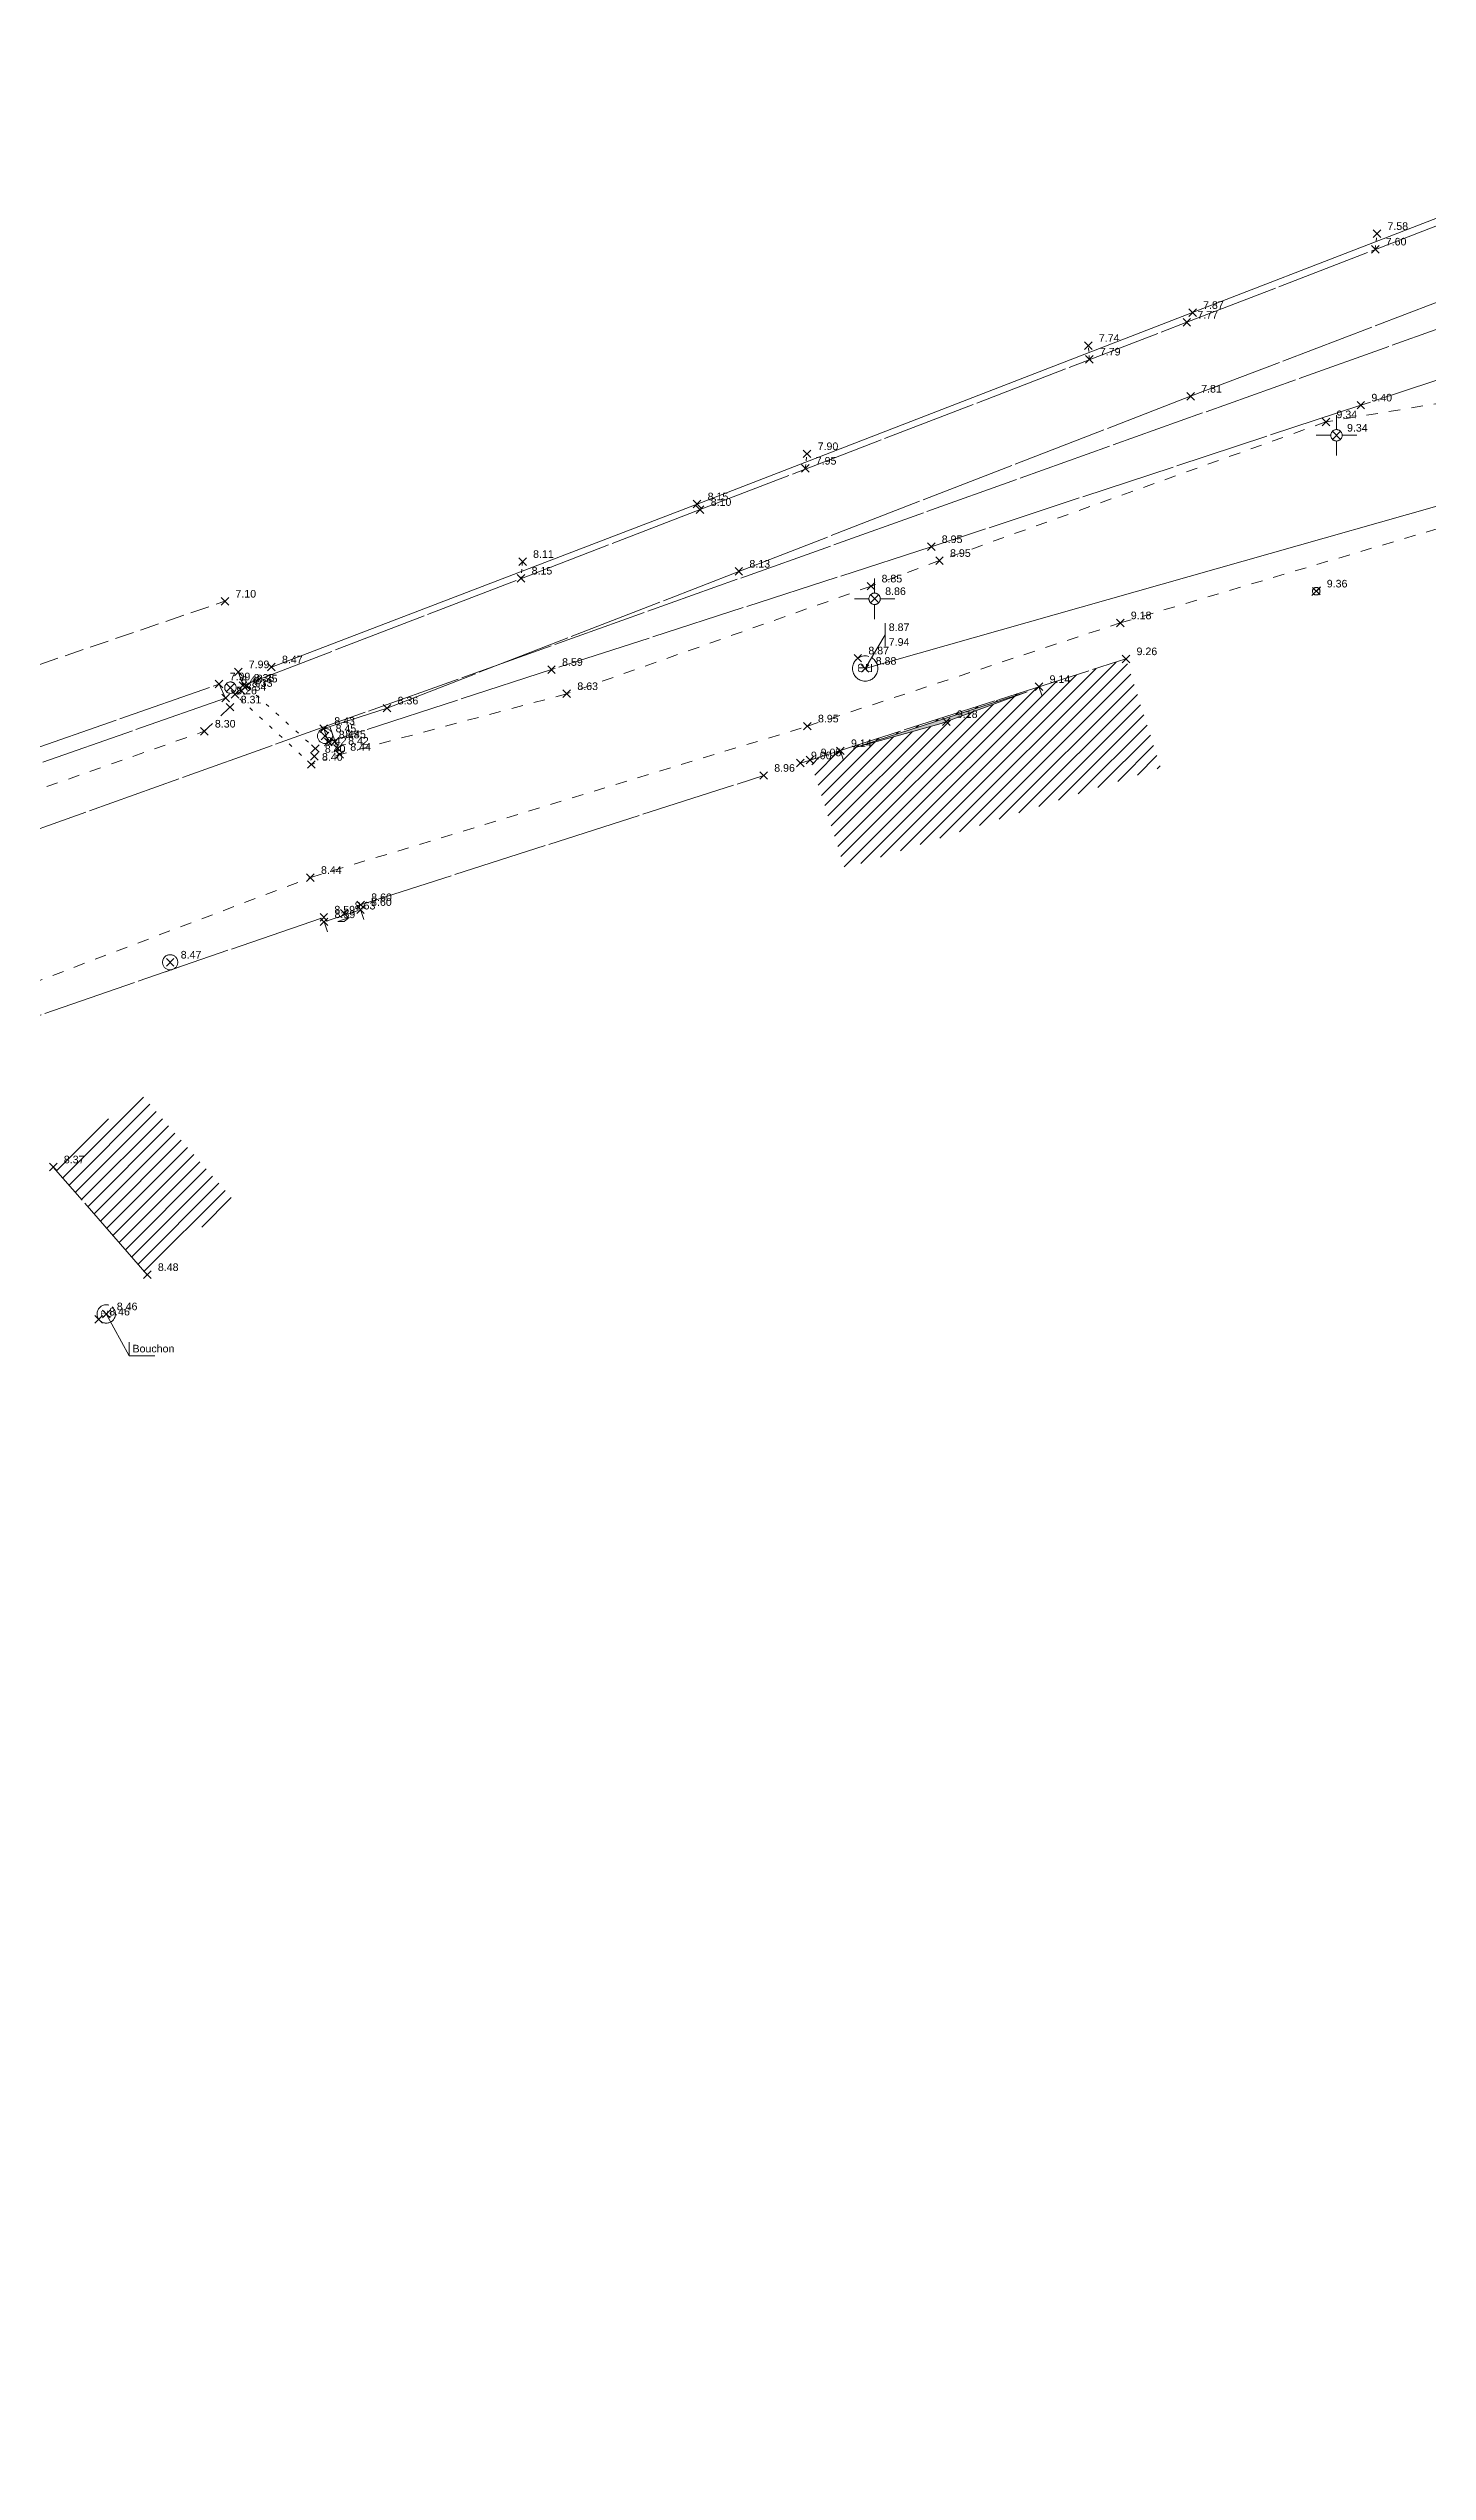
# Model space of a CAD drawing. Header units: metres. Extents: x 1232176 to 1232774, y 7198915 to 7199601.
# Drawn here: x 1232669 to 1232705.3, y 7199512.8 to 7199576.5 of the extents above; entities that cross this region are included whole.
import ezdxf
from ezdxf.enums import TextEntityAlignment as Align

# ---------------------------------------------------------------- set-up
doc = ezdxf.new("R2010")
doc.units = ezdxf.units.M
doc.header["$PDMODE"] = 3
doc.header["$PDSIZE"] = 0.1
for name, pattern in [('LL_0824', [0.35, 0.1, -0.25]), ('LL_0827', [0.2, 0.1, -0.1]), ('LL_0829', [0.6, 0.3, -0.3]), ('OL_0942', [0.7, 0.5, -0.2]), ('RL_1105', [2.5, 2.5, 0]), ('SL_1144', [2.5, 2.5, 0]), ('SL_1146', [2.5, 2.5, 0]), ('Socle_Continu', [2.5, 2.5, 0]), ('YL_2901', [2.5, 2.5, 0])]:
    doc.linetypes.add(name, pattern=pattern)
for name, color, linetype, lineweight in [('BATIH_SCS', 201, 'Socle_Continu', 13), ('CLOTU_SCS', 212, 'Socle_Continu', 13), ('EAUPO_SCS', 140, 'Socle_Continu', 13), ('MOBUR_SCS', 251, 'Socle_Continu', 13), ('NIVEL_SCS', 102, 'Socle_Continu', 13), ('SIGNV_SCS', 20, 'Socle_Continu', 13), ('SIGTA_SCI', 7, 'Socle_Continu', 13), ('SIGTO_SCI', 255, 'Socle_Continu', 13), ('VOIRI_SCS', 7, 'Socle_Continu', 13)]:
    doc.layers.add(name, color=color, linetype=linetype, lineweight=lineweight)
for name, color, linetype, lineweight, true_color in [('BATIM_SCS', 7, 'Socle_Continu', 13, 0xdf7fff), ('EAUUS_PSI', 7, 'Socle_Continu', 13, 0x7f3f00), ('EAUUS_SCI', 7, 'Socle_Continu', 13, 0x7f3f00), ('EAUUS_SCS', 7, 'Socle_Continu', 13, 0x7f3f00), ('EAUUS_SCT', 7, 'Socle_Continu', 13, 0x7f3f00), ('SIGTR_PSS', 7, 'Socle_Continu', 13, 0x9966cc), ('SIGTS_PSS', 7, 'Socle_Continu', 13, 0x9966cc)]:
    doc.layers.add(name, color=color, linetype=linetype, lineweight=lineweight, true_color=true_color)
doc.styles.add('Reseaux', font='arial.ttf')
doc.styles.get("Standard").update_dxf_attribs({"font": 'arial.ttf'})
doc.styles.add('Style_1', font='WINGDNG2.TTF')
doc.linetypes.add('CL_0181', pattern='A,3,-0.15,0.4,-0.381,["eu",Standard,S=0.254,R=0,X=-0.2,Y=-0.1],-0.381,0.4,-0.15', length=4.862)
doc.linetypes.add('NL_0902', pattern='A,0,["U",Style_1,S=0.127,R=0,X=-0.105,Y=-0.085],1', length=1)
pattern_1 = [(45, (0, 0), (-0.176776695297, 0.176776695297), [])]

# ---------------------------------------------------------------- blocks, each defined once
blk = doc.blocks.new('YP_1521')
at = {"layer": 'SIGTO_SCI', "color": 7, "linetype": 'Socle_Continu'}
blk.add_point((0, 0), dxfattribs=at)
at = {"layer": 'SIGTA_SCI', "linetype": 'Socle_Continu'}
blk.add_attdef('ALT', (0.278, 0.099), '', height=0.2, dxfattribs=at)
at = {"layer": 'SIGTA_SCI', "linetype": 'Socle_Continu', "flags": 9}
blk.add_attdef('CALQUE_ALT', (1.69, -1.18), '', height=0.2, dxfattribs=at)
at = {"layer": 'SIGTO_SCI', "linetype": 'Socle_Continu', "flags": 9}
for tag, p in [('ID', (1.69, 0.105)), ('NATURE', (1.69, -0.216)), ('FAMILLE', (1.69, -0.538)), ('CALQUE', (1.69, -0.859)), ('PCRS', (1.69, -1.823))]:
    blk.add_attdef(tag, p, '', height=0.2, dxfattribs=at)
blk = doc.blocks.new('CP_0161')
at = {"layer": 'EAUUS_SCS', "linetype": 'Socle_Continu', "const_width": 0.0333, "flags": 128}
for points in [[(-0.071, -0.125), (-0.195, -0.125, -0.405328), (-0.27, -0.05), (-0.27, 0.075, -0.999132), (-0.071, 0.075), (-0.071, 0.025), (-0.245, 0.025)], [(0.054, 0.175), (0.054, -0.038, 0.410802), (0.141, -0.125), (0.253, -0.125), (0.253, 0.175)]]:
    blk.add_lwpolyline(points, format="xyb", dxfattribs=at)
at = {"layer": 'EAUUS_SCS', "linetype": 'Socle_Continu'}
blk.add_circle((0, 0), 0.5, dxfattribs=at)
at = {"layer": 'EAUUS_SCS', "linetype": 'Socle_Continu', "flags": 9}
for tag, p in [('NATURE', (0.989, 0.255)), ('FAMILLE', (0.989, -0.066)), ('ID', (0.989, 0.577)), ('TYPE', (0.989, -1.03)), ('CALQUE', (0.989, -0.387)), ('PCRS', (0.989, -0.709))]:
    blk.add_attdef(tag, p, '', height=0.2, dxfattribs=at)
blk = doc.blocks.new('HP_0569')
at = {"layer": 'SIGNV_SCS', "linetype": 'Socle_Continu'}
blk.add_line((-0.2, -0.2), (0.2, -0.2), dxfattribs=at)
blk.add_circle((0, 0), 0.2, dxfattribs=at)
at = {"layer": 'SIGNV_SCS', "linetype": 'Socle_Continu', "flags": 9}
for tag, p in [('ID', (0.713, 0.595)), ('NATURE', (0.713, 0.273)), ('FAMILLE', (0.713, -0.048)), ('CALQUE', (0.713, -0.369)), ('PCRS', (0.713, -0.69))]:
    blk.add_attdef(tag, p, '', height=0.2, dxfattribs=at)
blk = doc.blocks.new('SP_1161')
at = {"layer": 'CLOTU_SCS', "linetype": 'Socle_Continu'}
for p, q in [((0, 0), (0, 0.275)), ((0.062, 0), (0.938, 0)), ((0.5, 0.154), (0.344, 0.103)), ((0.344, 0.103), (0.656, 0.103)), ((0.656, 0.103), (0.5, 0.154)), ((1, 0.275), (1, 0))]:
    blk.add_line(p, q, dxfattribs=at)
at = {"layer": 'CLOTU_SCS', "linetype": 'Socle_Continu', "flags": 9}
for tag, p in [('NATURE', (1.36, 0.064)), ('ID', (1.36, 0.385)), ('CALQUE', (1.36, -0.579)), ('FAMILLE', (1.36, -0.257)), ('PCRS', (1.36, -0.9))]:
    blk.add_attdef(tag, p, '', height=0.2, dxfattribs=at)
blk = doc.blocks.new('RP_1122')
at = {"layer": 'BATIM_SCS', "linetype": 'Socle_Continu'}
blk.add_hatch(color=256, dxfattribs=at).paths.add_polyline_path([(0.062, 0.033), (0.938, 0.033), (0.5, 0.133)])
for p, q in [((0, 0.265), (0, 0)), ((1, 0), (1, 0.265)), ((0.5, 0.133), (0.062, 0.033)), ((0.938, 0.033), (0.5, 0.133)), ((0.062, 0.033), (0.938, 0.033))]:
    blk.add_line(p, q, dxfattribs=at)
at = {"layer": 'BATIM_SCS', "linetype": 'Socle_Continu', "flags": 9}
for tag, p in [('ID', (1.342, 0.871)), ('NATURE', (1.342, 0.549)), ('FAMILLE', (1.342, 0.228)), ('CALQUE', (1.342, -0.093)), ('PCRS', (1.342, -0.415))]:
    blk.add_attdef(tag, p, '', height=0.2, dxfattribs=at)
blk = doc.blocks.new('LP_0844')
at = {"layer": 'VOIRI_SCS', "linetype": 'Socle_Continu'}
blk.add_circle((0, 0), 0.15, dxfattribs=at)
at = {"layer": 'VOIRI_SCS', "linetype": 'Socle_Continu', "flags": 9}
for tag, p in [('ID', (0.914, 0.102)), ('NATURE', (0.914, -0.22)), ('FAMILLE', (0.914, -0.541)), ('CALQUE', (0.914, -0.862)), ('PCRS', (0.914, -1.183))]:
    blk.add_attdef(tag, p, '', height=0.2, dxfattribs=at)
blk = doc.blocks.new('AP_0001')
at = {"layer": 'EAUPO_SCS', "linetype": 'Socle_Continu'}
blk.add_line((0.113, 0.113), (-0.113, -0.113), dxfattribs=at)
blk.add_circle((0, 0), 0.1, dxfattribs=at)
at = {"layer": 'EAUPO_SCS', "linetype": 'Socle_Continu', "flags": 9}
for tag, p in [('ID', (0.809, 0.507)), ('NATURE', (0.809, 0.186)), ('FAMILLE', (0.809, -0.135)), ('CALQUE', (0.809, -0.456)), ('PCRS', (0.809, -0.778))]:
    blk.add_attdef(tag, p, '', height=0.2, dxfattribs=at)
blk = doc.blocks.new('YP_2908')
at = {"layer": 'SIGTR_PSS', "linetype": 'Socle_Continu'}
for p, q in [((-0.15, 0), (-0.533, 0)), ((0, 0.15), (0, 0.533)), ((0.15, 0), (0.533, 0)), ((0.533, 0), (0.15, 0)), ((0, -0.15), (0, -0.533))]:
    blk.add_line(p, q, dxfattribs=at)
blk.add_circle((0, 0), 0.15, dxfattribs=at)
at = {"layer": 'SIGTR_PSS', "linetype": 'Socle_Continu', "flags": 9}
for tag, p in [('NATURE', (0.884, -0.047)), ('ID', (0.884, 0.274)), ('CALQUE', (0.884, -0.689)), ('FAMILLE', (0.884, -0.368)), ('PCRS', (0.884, -1.011))]:
    blk.add_attdef(tag, p, '', height=0.2, dxfattribs=at)
blk = doc.blocks.new('*U73')
at = {"layer": 'EAUUS_SCI', "linetype": 'Socle_Continu'}
blk.add_line((0.602, -1.098), (0, 0), dxfattribs=at)
at = {"layer": 'EAUUS_SCI', "linetype": 'Socle_Continu', "flags": 128}
blk.add_lwpolyline([(1.275, -1.098), (0.602, -1.098), (0.602, -0.741)], dxfattribs=at)
at = {"layer": 'EAUUS_SCI', "linetype": 'Socle_Continu'}
blk.add_point((0, 0), dxfattribs=at)
at = {"layer": 'EAUUS_SCI', "linetype": 'Socle_Continu', "flags": 9}
for tag, p in [('NATURE', (1.967, -0.177)), ('ID', (1.967, 0.144)), ('CALQUE', (1.967, -0.82)), ('FAMILLE', (1.967, -0.499)), ('PCRS', (1.967, -1.141))]:
    blk.add_attdef(tag, p, '', height=0.2, dxfattribs=at)
at = {"layer": 'EAUUS_SCI', "linetype": 'Socle_Continu'}
blk.add_attdef('TXT', (0.691, -1.011), '', height=0.2, dxfattribs=at)
blk = doc.blocks.new('*U103')
at = {"layer": 'EAUUS_PSI', "linetype": 'Socle_Continu'}
blk.add_line((0.531, 0.889), (0, 0), dxfattribs=at)
at = {"layer": 'EAUUS_PSI', "linetype": 'Socle_Continu', "flags": 128}
blk.add_lwpolyline([(0.531, 0.589), (0.531, 1.189)], dxfattribs=at)
at = {"layer": 'EAUUS_PSI', "linetype": 'Socle_Continu'}
blk.add_point((0, 0), dxfattribs=at)
for tag, p in [('TAMPON', (0.621, 1.084)), ('RADIER', (0.621, 0.697))]:
    blk.add_attdef(tag, text='', height=0.2, dxfattribs=at).set_placement(p, align=Align.MIDDLE_LEFT)
at = {"layer": 'EAUUS_PSI', "linetype": 'Socle_Continu', "flags": 9}
for tag, p in [('CALQUE', (2.323, 0.466)), ('FAMILLE', (2.525, -0.101))]:
    blk.add_attdef(tag, p, '', height=0.2, dxfattribs=at)
at = {"layer": 'EAUUS_PSI', "linetype": 'Socle_Continu', "style": 'Reseaux', "flags": 9}
for tag, p in [('ID', (2.525, 0.541)), ('NATURE', (2.525, 0.22))]:
    blk.add_attdef(tag, p, '', height=0.2, dxfattribs=at)

msp = doc.modelspace()

# ---------------------------------------------------------------- hatches: boundary and pattern name
at = {"layer": 'BATIH_SCS', "linetype": 'Socle_Continu'}
h = msp.add_hatch(dxfattribs=at)
h.set_pattern_fill('RL_1107', color=256, pattern_type=2)
h.set_pattern_definition(pattern_1)
h.paths.add_polyline_path([(1232697.353, 7199560.471), (1232689.042, 7199557.812), (1232689.956, 7199554.955), (1232698.267, 7199557.613)])
h.paths.add_polyline_path([(1232694.748, 7199559.604), (1232692.493, 7199558.771), (1232690.176, 7199558.127)], flags=16)
h = msp.add_hatch(dxfattribs=at)
h.set_pattern_fill('RL_1107', color=256, pattern_type=2)
h.set_pattern_definition(pattern_1)
h.paths.add_polyline_path([(1232671.387, 7199549.079), (1232669.128, 7199547.106), (1232671.603, 7199544.273), (1232673.862, 7199546.246)])

# ---------------------------------------------------------------- linework, layer by layer
at = {"layer": 'BATIM_SCS', "linetype": 'RL_1105'}
for points in [[(1232689.042, 7199557.812, 9.05), (1232697.353, 7199560.471, 9.26)], [(1232671.603, 7199544.273, 8.48), (1232669.128, 7199547.106, 8.37)]]:
    msp.add_polyline3d(points, dxfattribs=at)
at = {"layer": 'CLOTU_SCS', "linetype": 'SL_1146'}
for points in [[(1232673.995, 7199560.128, 7.99), (1232674.124, 7199559.772, 8.35), (1232686.148, 7199564.398, 8.1), (1232698.953, 7199569.325, 7.77), (1232713.922, 7199575.105, 7.46), (1232714.022, 7199575.256, 7.45), (1232713.912, 7199575.488, 7.43)], [(1232718.093, 7199571.959, 10.91), (1232713.664, 7199570.476, 10.33), (1232703.532, 7199567.145, 9.4), (1232692.228, 7199563.42, 8.95), (1232682.238, 7199560.19, 8.59), (1232676.363, 7199558.283, 8.43), (1232676.244, 7199558.639, 8.43), (1232677.911, 7199559.176, 8.36)], [(1232661.064, 7199555.461, 8.44), (1232673.492, 7199559.809, 7.99), (1232673.664, 7199559.441, 8.26), (1232661.558, 7199555.205, 8.13), (1232657.656, 7199553.888, 8.1), (1232656.501, 7199553.489, 8.13), (1232643.717, 7199548.998, 8.12), (1232631.082, 7199544.592, 7.98), (1232630.946, 7199544.944, 7.84), (1232643.655, 7199549.375, 7.91), (1232656.324, 7199553.809, 7.86), (1232659.983, 7199555.093, 8.38)], [(1232688.785, 7199557.733, 9), (1232689.042, 7199557.812, 9.05)], [(1232677.216, 7199554.003, 8.6), (1232687.82, 7199557.404, 8.96)], [(1232668.168, 7199548.226, 8.32), (1232666.446, 7199550.297, 8.33), (1232676.247, 7199553.677, 8.59)]]:
    msp.add_polyline3d(points, dxfattribs=at)
at = {"layer": 'CLOTU_SCS', "linetype": 'SL_1144'}
msp.add_polyline3d([(1232677.911, 7199559.176, 8.36), (1232687.167, 7199562.774, 8.13), (1232699.054, 7199567.378, 7.81), (1232715.027, 7199573.481, 7.513)], dxfattribs=at)
at = {"layer": 'EAUUS_SCT', "linetype": 'CL_0181'}
msp.add_polyline3d([(1232690.49, 7199560.219, 7.94), (1232716.123, 7199567.497, 7.73)], dxfattribs=at)
at = {"layer": 'MOBUR_SCS', "linetype": 'NL_0902'}
msp.add_polyline3d([(1232674.869, 7199560.258, 8.47), (1232686.068, 7199564.544, 8.15), (1232699.104, 7199569.578, 7.87), (1232713.807, 7199575.266, 7.57)], dxfattribs=at)
at = {"layer": 'NIVEL_SCS', "linetype": 'OL_0942'}
msp.add_polyline3d([(1232594.514, 7199535.169, 7.01), (1232607.543, 7199539.393, 6.99), (1232619.228, 7199542.967, 7), (1232628.38, 7199546.181, 6.98), (1232640.293, 7199550.439, 7.04), (1232649.357, 7199553.674, 7.03), (1232655.265, 7199555.475, 7.01), (1232655.733, 7199555.742, 6.9), (1232664.137, 7199558.748, 7.03), (1232673.644, 7199561.986, 7.1)], dxfattribs=at)
at = {"layer": 'SIGTS_PSS', "linetype": 'YL_2901'}
msp.add_polyline3d([(1232242.852, 7198954.501, 9.55), (1232189.936, 7198952.042, 7.7), (1232261.971, 7199028.11, 7.52), (1232304.103, 7199106.496, 7.55), (1232331.072, 7199190.429, 7.6), (1232351.22, 7199279.26, 7.54), (1232386.124, 7199352.6, 7.55), (1232443.41, 7199421.398, 7.6), (1232502.151, 7199471.743, 7.73), (1232588.035, 7199526.334, 7.98), (1232660.288, 7199552.976, 8.2), (1232726.202, 7199576.527, 11.02)], dxfattribs=at)
at = {"layer": 'VOIRI_SCS', "linetype": 'LL_0827'}
for points in [[(1232703.91, 7199571.247, 7.6), (1232703.954, 7199571.655, 7.58)], [(1232696.388, 7199568.353, 7.79), (1232696.36, 7199568.713, 7.74)], [(1232688.913, 7199565.483, 7.95), (1232688.962, 7199565.865, 7.9)], [(1232681.476, 7199563.03, 8.11), (1232681.438, 7199562.592, 8.15)]]:
    msp.add_polyline3d(points, dxfattribs=at)
at = {"layer": 'VOIRI_SCS', "linetype": 'LL_0829'}
for points in [[(1232707.43, 7199568.146, 9.55), (1232707.529, 7199567.513, 9.55), (1232702.613, 7199566.704, 9.34), (1232692.446, 7199563.057, 8.95), (1232690.644, 7199562.384, 8.85), (1232682.639, 7199559.554, 8.63), (1232676.665, 7199557.957, 8.44)], [(1232666.447, 7199550.585, 8.32), (1232666.504, 7199551.224, 8.27), (1232667.43, 7199551.507, 8.27), (1232675.895, 7199554.719, 8.44), (1232688.971, 7199558.702, 8.95), (1232697.202, 7199561.417, 9.18), (1232706.204, 7199564.09, 9.44), (1232708.05, 7199564.096, 9.54), (1232708.143, 7199563.118, 9.86)], [(1232563.141, 7199514.372, 7.89), (1232573.343, 7199519.874, 7.93), (1232585.321, 7199525.593, 7.98), (1232585.911, 7199525.753, 7.98), (1232591.509, 7199527.957, 7.96), (1232595.238, 7199529.79, 7.91), (1232601.724, 7199532.151, 7.96), (1232611.467, 7199536.595, 8.01), (1232624.707, 7199541.603, 8.01), (1232635.818, 7199545.941, 8.03), (1232645.963, 7199549.477, 8.14), (1232655.204, 7199552.678, 8.16), (1232657.823, 7199553.283, 8.21), (1232666.129, 7199556.12, 8.23), (1232673.103, 7199558.567, 8.3), (1232673.782, 7199559.202, 8.31)]]:
    msp.add_polyline3d(points, dxfattribs=at)
at = {"layer": 'VOIRI_SCS', "linetype": 'LL_0824'}
msp.add_polyline3d([(1232676.533, 7199558.292, 8.45), (1232676.665, 7199557.957, 8.44), (1232675.921, 7199557.694, 8.4), (1232673.912, 7199559.536, 8.34), (1232674.208, 7199559.754, 8.35), (1232676.024, 7199558.114, 8.42)], dxfattribs=at)

# ---------------------------------------------------------------- block references
at = {"layer": 'BATIM_SCS', "linetype": 'Socle_Continu', "xscale": 5.490494452987523, "rotation": 197.898872611246}
msp.add_blockref('RP_1122', (1232695.064, 7199559.741, 9.14), dxfattribs=at)
at = {"layer": 'CLOTU_SCS', "linetype": 'Socle_Continu', "xscale": 1.012127857630332, "yscale": 1.012127857630332, "rotation": 198.5393499145141}
msp.add_blockref('SP_1161', (1232677.212, 7199553.877, 8.6), dxfattribs=at)
at = {"layer": 'EAUPO_SCS', "linetype": 'Socle_Continu'}
msp.add_blockref('AP_0001', (1232702.358, 7199562.252, 9.36), dxfattribs=at)
at = {"layer": 'EAUUS_PSI', "linetype": 'Socle_Continu'}
ref = msp.add_blockref('*U103', (1232690.49, 7199560.219, 8.88), dxfattribs=at)
ref.add_attrib('TAMPON', '8.87', dxfattribs={"linetype": 'Socle_Continu', "height": 0.2}).set_placement((1232691.111, 7199561.304), align=Align.MIDDLE_LEFT)
ref.add_attrib('RADIER', '7.94', dxfattribs={"linetype": 'Socle_Continu', "height": 0.2}).set_placement((1232691.111, 7199560.916), align=Align.MIDDLE_LEFT)
at = {"layer": 'EAUUS_SCI', "linetype": 'Socle_Continu'}
msp.add_blockref('*U73', (1232670.522, 7199543.242), dxfattribs=at).add_auto_attribs({'TXT': 'Bouchon'})
at = {"layer": 'EAUUS_SCS', "linetype": 'Socle_Continu'}
for p, xscale, yscale in [((1232690.49, 7199560.219, 8.88), 0.6668158851634589, 0.6668158851634589), ((1232670.522, 7199543.242, 8.46), 0.4845682756083949, 0.4845682756083949)]:
    msp.add_blockref('CP_0161', p, dxfattribs=dict(at, xscale=xscale, yscale=yscale))
at = {"layer": 'SIGNV_SCS', "linetype": 'Socle_Continu'}
for p, rotation in [((1232676.28, 7199558.444, 8.45), 108.5883039310371), ((1232672.204, 7199552.492, 8.47), 19.02503405867554)]:
    msp.add_blockref('HP_0569', p, dxfattribs=dict(at, rotation=rotation))
at = {"layer": 'SIGTO_SCI', "linetype": 'Socle_Continu'}
ref = msp.add_blockref('YP_1521', (1232703.91, 7199571.247, 7.6), dxfattribs=at)
ref.add_attrib('ALT', '7.60', (1232704.188, 7199571.346, 7.6), dxfattribs={"layer": 'SIGTA_SCI', "linetype": 'Socle_Continu', "height": 0.2})
ref = msp.add_blockref('YP_1521', (1232703.954, 7199571.655, 7.58), dxfattribs=at)
ref.add_attrib('ALT', '7.58', (1232704.232, 7199571.754, 7.58), dxfattribs={"layer": 'SIGTA_SCI', "linetype": 'Socle_Continu', "height": 0.2})
ref = msp.add_blockref('YP_1521', (1232698.953, 7199569.325, 7.77), dxfattribs=at)
ref.add_attrib('ALT', '7.77', (1232699.231, 7199569.423, 7.77), dxfattribs={"layer": 'SIGTA_SCI', "linetype": 'Socle_Continu', "height": 0.2})
ref = msp.add_blockref('YP_1521', (1232699.104, 7199569.578, 7.87), dxfattribs=at)
ref.add_attrib('ALT', '7.87', (1232699.381, 7199569.677, 7.87), dxfattribs={"layer": 'SIGTA_SCI', "linetype": 'Socle_Continu', "height": 0.2})
ref = msp.add_blockref('YP_1521', (1232696.36, 7199568.713, 7.74), dxfattribs=at)
ref.add_attrib('ALT', '7.74', (1232696.638, 7199568.811, 7.74), dxfattribs={"layer": 'SIGTA_SCI', "linetype": 'Socle_Continu', "height": 0.2})
ref = msp.add_blockref('YP_1521', (1232696.388, 7199568.353, 7.79), dxfattribs=at)
ref.add_attrib('ALT', '7.79', (1232696.666, 7199568.452, 7.79), dxfattribs={"layer": 'SIGTA_SCI', "linetype": 'Socle_Continu', "height": 0.2})
ref = msp.add_blockref('YP_1521', (1232699.054, 7199567.378, 7.81), dxfattribs=at)
ref.add_attrib('ALT', '7.81', (1232699.332, 7199567.476, 7.81), dxfattribs={"layer": 'SIGTA_SCI', "linetype": 'Socle_Continu', "height": 0.2})
ref = msp.add_blockref('YP_1521', (1232703.532, 7199567.145, 9.4), dxfattribs=at)
ref.add_attrib('ALT', '9.40', (1232703.81, 7199567.243, 9.4), dxfattribs={"layer": 'SIGTA_SCI', "linetype": 'Socle_Continu', "height": 0.2})
ref = msp.add_blockref('YP_1521', (1232702.613, 7199566.704, 9.34), dxfattribs=at)
ref.add_attrib('ALT', '9.34', (1232702.891, 7199566.803, 9.34), dxfattribs={"layer": 'SIGTA_SCI', "linetype": 'Socle_Continu', "height": 0.2})
ref = msp.add_blockref('YP_1521', (1232702.891, 7199566.352, 9.34), dxfattribs=at)
ref.add_attrib('ALT', '9.34', (1232703.169, 7199566.45, 9.34), dxfattribs={"layer": 'SIGTA_SCI', "linetype": 'Socle_Continu', "height": 0.2})
ref = msp.add_blockref('YP_1521', (1232688.913, 7199565.483, 7.95), dxfattribs=at)
ref.add_attrib('ALT', '7.95', (1232689.191, 7199565.582, 7.95), dxfattribs={"layer": 'SIGTA_SCI', "linetype": 'Socle_Continu', "height": 0.2})
ref = msp.add_blockref('YP_1521', (1232688.962, 7199565.865, 7.9), dxfattribs=at)
ref.add_attrib('ALT', '7.90', (1232689.24, 7199565.964, 7.9), dxfattribs={"layer": 'SIGTA_SCI', "linetype": 'Socle_Continu', "height": 0.2})
ref = msp.add_blockref('YP_1521', (1232686.068, 7199564.544, 8.15), dxfattribs=at)
ref.add_attrib('ALT', '8.15', (1232686.346, 7199564.643, 8.15), dxfattribs={"layer": 'SIGTA_SCI', "linetype": 'Socle_Continu', "height": 0.2})
ref = msp.add_blockref('YP_1521', (1232686.148, 7199564.398, 8.1), dxfattribs=at)
ref.add_attrib('ALT', '8.10', (1232686.426, 7199564.497, 8.1), dxfattribs={"layer": 'SIGTA_SCI', "linetype": 'Socle_Continu', "height": 0.2})
ref = msp.add_blockref('YP_1521', (1232681.476, 7199563.03, 8.11), dxfattribs=at)
ref.add_attrib('ALT', '8.11', (1232681.753, 7199563.128, 8.11), dxfattribs={"layer": 'SIGTA_SCI', "linetype": 'Socle_Continu', "height": 0.2})
ref = msp.add_blockref('YP_1521', (1232692.228, 7199563.42, 8.95), dxfattribs=at)
ref.add_attrib('ALT', '8.95', (1232692.506, 7199563.519, 8.95), dxfattribs={"layer": 'SIGTA_SCI', "linetype": 'Socle_Continu', "height": 0.2})
ref = msp.add_blockref('YP_1521', (1232692.446, 7199563.057, 8.95), dxfattribs=at)
ref.add_attrib('ALT', '8.95', (1232692.724, 7199563.156, 8.95), dxfattribs={"layer": 'SIGTA_SCI', "linetype": 'Socle_Continu', "height": 0.2})
ref = msp.add_blockref('YP_1521', (1232681.438, 7199562.592, 8.15), dxfattribs=at)
ref.add_attrib('ALT', '8.15', (1232681.715, 7199562.691, 8.15), dxfattribs={"layer": 'SIGTA_SCI', "linetype": 'Socle_Continu', "height": 0.2})
ref = msp.add_blockref('YP_1521', (1232687.167, 7199562.774, 8.13), dxfattribs=at)
ref.add_attrib('ALT', '8.13', (1232687.445, 7199562.872, 8.13), dxfattribs={"layer": 'SIGTA_SCI', "linetype": 'Socle_Continu', "height": 0.2})
ref = msp.add_blockref('YP_1521', (1232690.644, 7199562.384, 8.85), dxfattribs=at)
ref.add_attrib('ALT', '8.85', (1232690.922, 7199562.483, 8.85), dxfattribs={"layer": 'SIGTA_SCI', "linetype": 'Socle_Continu', "height": 0.2})
ref = msp.add_blockref('YP_1521', (1232673.644, 7199561.986, 7.1), dxfattribs=at)
ref.add_attrib('ALT', '7.10', (1232673.922, 7199562.085, 7.1), dxfattribs={"layer": 'SIGTA_SCI', "linetype": 'Socle_Continu', "height": 0.2})
ref = msp.add_blockref('YP_1521', (1232690.739, 7199562.053, 8.86), dxfattribs=at)
ref.add_attrib('ALT', '8.86', (1232691.017, 7199562.152, 8.86), dxfattribs={"layer": 'SIGTA_SCI', "linetype": 'Socle_Continu', "height": 0.2})
ref = msp.add_blockref('YP_1521', (1232702.358, 7199562.252, 9.36), dxfattribs=at)
ref.add_attrib('ALT', '9.36', (1232702.636, 7199562.351, 9.36), dxfattribs={"layer": 'SIGTA_SCI', "linetype": 'Socle_Continu', "height": 0.2})
ref = msp.add_blockref('YP_1521', (1232697.202, 7199561.417, 9.18), dxfattribs=at)
ref.add_attrib('ALT', '9.18', (1232697.48, 7199561.515, 9.18), dxfattribs={"layer": 'SIGTA_SCI', "linetype": 'Socle_Continu', "height": 0.2})
ref = msp.add_blockref('YP_1521', (1232690.297, 7199560.491, 8.87), dxfattribs=at)
ref.add_attrib('ALT', '8.87', (1232690.575, 7199560.59, 8.87), dxfattribs={"layer": 'SIGTA_SCI', "linetype": 'Socle_Continu', "height": 0.2})
ref = msp.add_blockref('YP_1521', (1232697.353, 7199560.471, 9.26), dxfattribs=at)
ref.add_attrib('ALT', '9.26', (1232697.631, 7199560.57, 9.26), dxfattribs={"layer": 'SIGTA_SCI', "linetype": 'Socle_Continu', "height": 0.2})
ref = msp.add_blockref('YP_1521', (1232673.492, 7199559.809, 7.99), dxfattribs=at)
ref.add_attrib('ALT', '7.99', (1232673.77, 7199559.908, 7.99), dxfattribs={"layer": 'SIGTA_SCI', "linetype": 'Socle_Continu', "height": 0.2})
ref = msp.add_blockref('YP_1521', (1232673.79, 7199559.715, 8.48), dxfattribs=at)
ref.add_attrib('ALT', '8.48', (1232674.068, 7199559.814, 8.48), dxfattribs={"layer": 'SIGTA_SCI', "linetype": 'Socle_Continu', "height": 0.2})
ref = msp.add_blockref('YP_1521', (1232673.995, 7199560.128, 7.99), dxfattribs=at)
ref.add_attrib('ALT', '7.99', (1232674.272, 7199560.227, 7.99), dxfattribs={"layer": 'SIGTA_SCI', "linetype": 'Socle_Continu', "height": 0.2})
ref = msp.add_blockref('YP_1521', (1232674.124, 7199559.772, 8.35), dxfattribs=at)
ref.add_attrib('ALT', '8.35', (1232674.402, 7199559.871, 8.35), dxfattribs={"layer": 'SIGTA_SCI', "linetype": 'Socle_Continu', "height": 0.2})
ref = msp.add_blockref('YP_1521', (1232674.208, 7199559.754, 8.35), dxfattribs=at)
ref.add_attrib('ALT', '8.35', (1232674.486, 7199559.853, 8.35), dxfattribs={"layer": 'SIGTA_SCI', "linetype": 'Socle_Continu', "height": 0.2})
ref = msp.add_blockref('YP_1521', (1232674.869, 7199560.258, 8.47), dxfattribs=at)
ref.add_attrib('ALT', '8.47', (1232675.147, 7199560.356, 8.47), dxfattribs={"layer": 'SIGTA_SCI', "linetype": 'Socle_Continu', "height": 0.2})
ref = msp.add_blockref('YP_1521', (1232682.238, 7199560.19, 8.59), dxfattribs=at)
ref.add_attrib('ALT', '8.59', (1232682.516, 7199560.289, 8.59), dxfattribs={"layer": 'SIGTA_SCI', "linetype": 'Socle_Continu', "height": 0.2})
ref = msp.add_blockref('YP_1521', (1232690.49, 7199560.219, 8.88), dxfattribs=at)
ref.add_attrib('ALT', '8.88', (1232690.768, 7199560.318, 8.88), dxfattribs={"layer": 'SIGTA_SCI', "linetype": 'Socle_Continu', "height": 0.2})
ref = msp.add_blockref('YP_1521', (1232695.064, 7199559.741, 9.14), dxfattribs=at)
ref.add_attrib('ALT', '9.14', (1232695.342, 7199559.84, 9.14), dxfattribs={"layer": 'SIGTA_SCI', "linetype": 'Socle_Continu', "height": 0.2})
ref = msp.add_blockref('YP_1521', (1232673.664, 7199559.441, 8.26), dxfattribs=at)
ref.add_attrib('ALT', '8.26', (1232673.942, 7199559.54, 8.26), dxfattribs={"layer": 'SIGTA_SCI', "linetype": 'Socle_Continu', "height": 0.2})
ref = msp.add_blockref('YP_1521', (1232673.782, 7199559.202, 8.31), dxfattribs=at)
ref.add_attrib('ALT', '8.31', (1232674.06, 7199559.301, 8.31), dxfattribs={"layer": 'SIGTA_SCI', "linetype": 'Socle_Continu', "height": 0.2})
ref = msp.add_blockref('YP_1521', (1232673.912, 7199559.536, 8.34), dxfattribs=at)
ref.add_attrib('ALT', '8.34', (1232674.19, 7199559.635, 8.34), dxfattribs={"layer": 'SIGTA_SCI', "linetype": 'Socle_Continu', "height": 0.2})
ref = msp.add_blockref('YP_1521', (1232674.076, 7199559.639, 8.33), dxfattribs=at)
ref.add_attrib('ALT', '8.33', (1232674.354, 7199559.738, 8.33), dxfattribs={"layer": 'SIGTA_SCI', "linetype": 'Socle_Continu', "height": 0.2})
ref = msp.add_blockref('YP_1521', (1232677.911, 7199559.176, 8.36), dxfattribs=at)
ref.add_attrib('ALT', '8.36', (1232678.189, 7199559.274, 8.36), dxfattribs={"layer": 'SIGTA_SCI', "linetype": 'Socle_Continu', "height": 0.2})
ref = msp.add_blockref('YP_1521', (1232682.639, 7199559.554, 8.63), dxfattribs=at)
ref.add_attrib('ALT', '8.63', (1232682.917, 7199559.652, 8.63), dxfattribs={"layer": 'SIGTA_SCI', "linetype": 'Socle_Continu', "height": 0.2})
ref = msp.add_blockref('YP_1521', (1232673.103, 7199558.567, 8.3), dxfattribs=at)
ref.add_attrib('ALT', '8.30', (1232673.381, 7199558.666, 8.3), dxfattribs={"layer": 'SIGTA_SCI', "linetype": 'Socle_Continu', "height": 0.2})
ref = msp.add_blockref('YP_1521', (1232676.244, 7199558.639, 8.43), dxfattribs=at)
ref.add_attrib('ALT', '8.43', (1232676.522, 7199558.738, 8.43), dxfattribs={"layer": 'SIGTA_SCI', "linetype": 'Socle_Continu', "height": 0.2})
ref = msp.add_blockref('YP_1521', (1232676.28, 7199558.444, 8.45), dxfattribs=at)
ref.add_attrib('ALT', '8.45', (1232676.557, 7199558.543, 8.45), dxfattribs={"layer": 'SIGTA_SCI', "linetype": 'Socle_Continu', "height": 0.2})
ref = msp.add_blockref('YP_1521', (1232688.971, 7199558.702, 8.95), dxfattribs=at)
ref.add_attrib('ALT', '8.95', (1232689.249, 7199558.801, 8.95), dxfattribs={"layer": 'SIGTA_SCI', "linetype": 'Socle_Continu', "height": 0.2})
ref = msp.add_blockref('YP_1521', (1232692.626, 7199558.819, 9.18), dxfattribs=at)
ref.add_attrib('ALT', '9.18', (1232692.904, 7199558.918, 9.18), dxfattribs={"layer": 'SIGTA_SCI', "linetype": 'Socle_Continu', "height": 0.2})
ref = msp.add_blockref('YP_1521', (1232675.996, 7199557.906, 8.4), dxfattribs=at)
ref.add_attrib('ALT', '8.40', (1232676.274, 7199558.004, 8.4), dxfattribs={"layer": 'SIGTA_SCI', "linetype": 'Socle_Continu', "height": 0.2})
ref = msp.add_blockref('YP_1521', (1232676.024, 7199558.114, 8.42), dxfattribs=at)
ref.add_attrib('ALT', '8.42', (1232676.301, 7199558.213, 8.42), dxfattribs={"layer": 'SIGTA_SCI', "linetype": 'Socle_Continu', "height": 0.2})
ref = msp.add_blockref('YP_1521', (1232676.363, 7199558.283, 8.43), dxfattribs=at)
ref.add_attrib('ALT', '8.43', (1232676.641, 7199558.382, 8.43), dxfattribs={"layer": 'SIGTA_SCI', "linetype": 'Socle_Continu', "height": 0.2})
ref = msp.add_blockref('YP_1521', (1232676.533, 7199558.292, 8.45), dxfattribs=at)
ref.add_attrib('ALT', '8.45', (1232676.811, 7199558.391, 8.45), dxfattribs={"layer": 'SIGTA_SCI', "linetype": 'Socle_Continu', "height": 0.2})
ref = msp.add_blockref('YP_1521', (1232676.608, 7199558.115, 8.42), dxfattribs=at)
ref.add_attrib('ALT', '8.42', (1232676.886, 7199558.213, 8.42), dxfattribs={"layer": 'SIGTA_SCI', "linetype": 'Socle_Continu', "height": 0.2})
ref = msp.add_blockref('YP_1521', (1232676.665, 7199557.957, 8.44), dxfattribs=at)
ref.add_attrib('ALT', '8.44', (1232676.943, 7199558.056, 8.44), dxfattribs={"layer": 'SIGTA_SCI', "linetype": 'Socle_Continu', "height": 0.2})
ref = msp.add_blockref('YP_1521', (1232689.042, 7199557.812, 9.05), dxfattribs=at)
ref.add_attrib('ALT', '9.05', (1232689.32, 7199557.911, 9.05), dxfattribs={"layer": 'SIGTA_SCI', "linetype": 'Socle_Continu', "height": 0.2})
ref = msp.add_blockref('YP_1521', (1232689.839, 7199558.054, 9.14), dxfattribs=at)
ref.add_attrib('ALT', '9.14', (1232690.117, 7199558.152, 9.14), dxfattribs={"layer": 'SIGTA_SCI', "linetype": 'Socle_Continu', "height": 0.2})
ref = msp.add_blockref('YP_1521', (1232675.921, 7199557.694, 8.4), dxfattribs=at)
ref.add_attrib('ALT', '8.40', (1232676.199, 7199557.793, 8.4), dxfattribs={"layer": 'SIGTA_SCI', "linetype": 'Socle_Continu', "height": 0.2})
ref = msp.add_blockref('YP_1521', (1232687.82, 7199557.404, 8.96), dxfattribs=at)
ref.add_attrib('ALT', '8.96', (1232688.098, 7199557.503, 8.96), dxfattribs={"layer": 'SIGTA_SCI', "linetype": 'Socle_Continu', "height": 0.2})
ref = msp.add_blockref('YP_1521', (1232688.785, 7199557.733, 9), dxfattribs=at)
ref.add_attrib('ALT', '9.00', (1232689.063, 7199557.832, 9), dxfattribs={"layer": 'SIGTA_SCI', "linetype": 'Socle_Continu', "height": 0.2})
ref = msp.add_blockref('YP_1521', (1232675.895, 7199554.719, 8.44), dxfattribs=at)
ref.add_attrib('ALT', '8.44', (1232676.173, 7199554.818, 8.44), dxfattribs={"layer": 'SIGTA_SCI', "linetype": 'Socle_Continu', "height": 0.2})
ref = msp.add_blockref('YP_1521', (1232677.216, 7199554.003, 8.6), dxfattribs=at)
ref.add_attrib('ALT', '8.60', (1232677.494, 7199554.102, 8.6), dxfattribs={"layer": 'SIGTA_SCI', "linetype": 'Socle_Continu', "height": 0.2})
ref = msp.add_blockref('YP_1521', (1232676.247, 7199553.677, 8.59), dxfattribs=at)
ref.add_attrib('ALT', '8.59', (1232676.525, 7199553.776, 8.59), dxfattribs={"layer": 'SIGTA_SCI', "linetype": 'Socle_Continu', "height": 0.2})
ref = msp.add_blockref('YP_1521', (1232676.252, 7199553.555, 8.59), dxfattribs=at)
ref.add_attrib('ALT', '8.59', (1232676.53, 7199553.654, 8.59), dxfattribs={"layer": 'SIGTA_SCI', "linetype": 'Socle_Continu', "height": 0.2})
ref = msp.add_blockref('YP_1521', (1232676.782, 7199553.782, 8.63), dxfattribs=at)
ref.add_attrib('ALT', '8.63', (1232677.06, 7199553.881, 8.63), dxfattribs={"layer": 'SIGTA_SCI', "linetype": 'Socle_Continu', "height": 0.2})
ref = msp.add_blockref('YP_1521', (1232677.212, 7199553.877, 8.6), dxfattribs=at)
ref.add_attrib('ALT', '8.60', (1232677.49, 7199553.975, 8.6), dxfattribs={"layer": 'SIGTA_SCI', "linetype": 'Socle_Continu', "height": 0.2})
ref = msp.add_blockref('YP_1521', (1232672.204, 7199552.492, 8.47), dxfattribs=at)
ref.add_attrib('ALT', '8.47', (1232672.482, 7199552.591, 8.47), dxfattribs={"layer": 'SIGTA_SCI', "linetype": 'Socle_Continu', "height": 0.2})
ref = msp.add_blockref('YP_1521', (1232669.128, 7199547.106, 8.37), dxfattribs=at)
ref.add_attrib('ALT', '8.37', (1232669.406, 7199547.205, 8.37), dxfattribs={"layer": 'SIGTA_SCI', "linetype": 'Socle_Continu', "height": 0.2})
ref = msp.add_blockref('YP_1521', (1232671.603, 7199544.273, 8.48), dxfattribs=at)
ref.add_attrib('ALT', '8.48', (1232671.881, 7199544.372, 8.48), dxfattribs={"layer": 'SIGTA_SCI', "linetype": 'Socle_Continu', "height": 0.2})
ref = msp.add_blockref('YP_1521', (1232670.522, 7199543.242, 8.46), dxfattribs=at)
ref.add_attrib('ALT', '8.46', (1232670.8, 7199543.34, 8.46), dxfattribs={"layer": 'SIGTA_SCI', "linetype": 'Socle_Continu', "height": 0.2})
ref = msp.add_blockref('YP_1521', (1232670.323, 7199543.104, 8.46), dxfattribs=at)
ref.add_attrib('ALT', '8.46', (1232670.601, 7199543.203, 8.46), dxfattribs={"layer": 'SIGTA_SCI', "linetype": 'Socle_Continu', "height": 0.2})
at = {"layer": 'SIGTR_PSS', "color": 193, "linetype": 'Socle_Continu'}
for p in [(1232702.891, 7199566.352, 9.34), (1232690.739, 7199562.053, 8.86)]:
    msp.add_blockref('YP_2908', p, dxfattribs=at)
at = {"layer": 'VOIRI_SCS', "linetype": 'Socle_Continu'}
msp.add_blockref('LP_0844', (1232673.79, 7199559.715, 8.48), dxfattribs=at)

doc.saveas('drawing.dxf')
